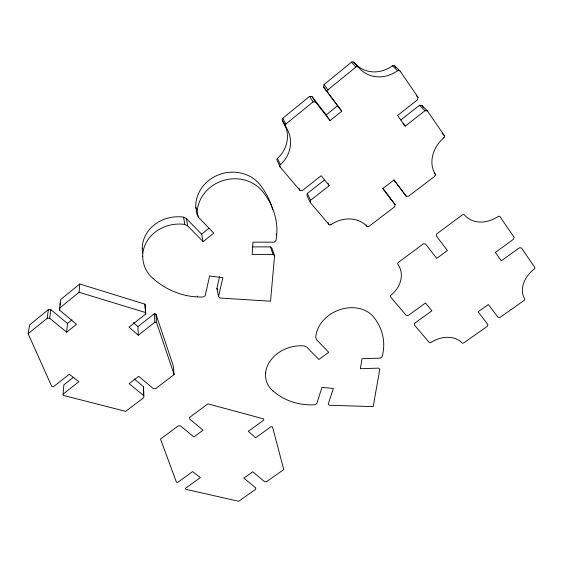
<?xml version="1.0" encoding="UTF-8"?>
<svg xmlns="http://www.w3.org/2000/svg" width="563" height="563" viewBox="0 0 563 563"><rect width="100%" height="100%" fill="white"/><g stroke="black" fill="none" stroke-linecap="round" stroke-linejoin="round"><path stroke-width="0.84" d="M134.254 378.983L143.516 386.682L143.699 394.255M143.516 386.682L143.846 397.591L125.718 411.377L63.457 395.423L63.049 394.121L63.9 384.796L73.176 377.499M63.049 394.121L78.848 381.749L69.312 374.226L53.443 386.739L51.733 386.429L28.15 333.732L47.222 318.215L49.699 318.257L66.645 332.212L76.498 324.295L59.636 310.178L59.608 308.13L79.102 292.274L79.742 283.998L144.958 304.161L145.761 313.971L129.047 327.145L138.28 335.21L154.902 322.191L156.577 322.557L174.108 374.571L155.613 388.639L153.389 388.639L138.688 376.33L129.159 383.663L143.938 395.831M252.421 246.897L270.465 246.876L271.957 248.339L274.575 255.841L270.536 301.219L219.816 298.024L218.521 296.518L216.854 288.467L219.563 276.63M142.228 248.508A35.237 31.232 -4.7 0 1 183.58 217.135L184.763 224.419L187.634 225.869L203.116 241.633L213.778 233.131L198.394 217.191L197.163 214.404A36.236 32.985 -14.6 0 1 221.935 180.927A36.236 32.985 -14.6 0 1 262.78 191.793C273.843 205.312 279.318 223.328 275.926 240.64L274.139 242.153L252.977 242.16L252.104 254.427L273.062 254.363L274.575 255.841M66.645 332.212L67.476 323.479L72.001 319.833M59.608 308.13L60.572 299.643L79.742 283.998M59.636 310.178L59.924 307.623M60.213 305.076L60.501 302.521M49.699 318.257L50.825 309.643L48.39 309.594L29.628 324.9L28.15 333.732M47.222 318.215L48.39 309.594M324.26 180.139L307.299 193.475L306.962 195.685L310.269 202.504L328.926 224.454A1.696 1.485 -28.7 0 0 331.15 224.609A27.728 23.787 -28.4 0 1 366.851 226.235A1.682 1.443 -32.1 0 0 369.046 226.277L394.614 206.825L395.085 204.643L382.974 188.309M310.269 202.504L310.621 200.259L329.278 185.649L321.149 175.733L302.373 190.533L299.988 190.4L280.121 167.028L277.235 160.624A1.752 1.626 -29.6 0 1 277.468 158.344A29.698 28.199 -29.3 0 0 282.394 120.658A1.802 1.703 -40 0 1 282.774 118.265L309.544 96.421L312.022 96.618L315.653 102.065L330.024 120.616L341.748 111.2L323.641 87.138L324.035 84.591L351.516 62.155A1.9 1.724 -56.4 0 1 353.937 62.303A32.471 28.889 -59.4 0 0 392.46 65.801A1.9 1.675 -54.7 0 1 394.804 66.082L399.99 70.966L418.042 97.272L417.507 99.785L397.577 115.492L405.212 126.189L425.009 110.686L427.373 110.876L444.291 135.521A1.816 1.534 -45.5 0 1 443.806 137.829A29.698 24.673 -43.6 0 0 435.227 174.185A1.752 1.478 -41 0 1 434.65 176.374L408.449 196.304L406.19 196.184L393.931 180.012L382.699 188.647L395.085 204.643M327.511 92.423L327.912 89.834L355.95 67.025A1.935 1.752 -55.3 0 1 358.413 67.173A33.069 29.339 -58.4 0 0 397.612 70.678A1.928 1.696 -53.8 0 1 399.99 70.966M390.124 199.379L390.426 197.937M218.521 296.518L222.864 277.707L209.584 275.983L205.221 295.674L203.271 296.983C184.903 297.637 166.803 290.804 153.157 278.537M280.121 167.028A1.78 1.647 -29 0 1 280.36 164.72A30.24 28.586 -28.6 0 0 285.448 126.492A1.837 1.731 -38.8 0 1 285.842 124.071L313.134 101.861L315.653 102.065M330.024 120.616L326.188 114.922L337.68 105.654L323.641 87.138M203.116 241.633L201.645 234.166L208.845 228.409M138.28 335.21L137.928 326.603L154.283 313.746L155.93 314.112L173.214 365.676L174.108 374.571M400.793 119.982L419.541 105.253L421.87 105.436L427.373 110.876M79.102 292.274L145.43 312.521L145.761 313.971M183.58 217.135L186.402 218.564L201.645 234.166M272.935 390.835C284.357 401.039 299.798 405.705 314.963 404.762L316.751 403.643L321.98 387.386L333.373 388.477L328.243 404.016L329.264 405.226L373.17 406.648L379.807 369.314L378.596 368.139L360.397 368.709L362.016 358.673L380.363 358.138L382.024 356.858C386.035 343.346 382.882 328.398 373.98 317.504A32.197 25.947 -23 0 0 339.503 309.791A32.197 25.947 -23 0 0 315.737 337.511L316.603 339.735L328.722 352.297L318.89 359.483L306.68 347.047L304.309 345.949A31.634 25.173 -17.7 0 0 265.602 372.889M50.825 309.643L67.476 323.479M133.389 322.599L137.928 326.603M392.46 65.801L397.612 70.678M416.24 95.52L418.042 97.272M419.541 105.253L425.009 110.686M442.011 133.213L444.291 135.521M443.447 137.463L443.806 137.829M353.937 62.303L358.413 67.173M351.516 62.155L355.95 67.025M402.946 123.663L405.212 126.189M434.2 172.996L435.227 174.185M216.854 288.467L217.712 289.466M434.305 175.973L434.65 176.374M312.022 96.618L326.188 114.922M393.952 179.864L406.19 196.184M324.035 84.591L327.912 89.834M337.68 105.654L341.748 111.2M394.804 66.082L395.796 67.525M421.87 105.436L423.348 107.582M309.544 96.421L313.134 101.861M366.063 224.904L366.851 226.235M328.06 183.454L329.278 185.649M282.774 118.265L285.842 124.071M282.394 120.658L285.448 126.492M330.924 224.165L331.15 224.609M327.8 222.223L328.025 222.666M328.25 223.11L328.475 223.553M328.701 224.004L328.926 224.454M307.299 193.475L310.621 200.259M298.932 188.176L299.988 190.4M277.468 158.344L280.36 164.72M272.591 209.323C270.296 200.449 265.827 192.257 260.24 185.037A35.61 32.591 -14.4 0 0 220.07 174.256A35.61 32.591 -14.4 0 0 195.762 207.261L196.67 209.323M276.102 233.962L276.44 234.884M270.465 246.876L273.062 254.363M198.077 215.594L198.394 217.191M195.762 207.261L197.163 214.404M186.402 218.564L187.634 225.869M197.268 296.096L197.353 296.61M155.93 314.112L156.577 322.557M154.283 313.746L154.902 322.191M144.958 304.161L145.43 312.521M153.094 278.594A35.835 31.577 -5.1 0 1 142.77 256.256M142.671 256.249A35.849 31.591 -5.1 0 1 184.763 224.419M142.657 253.139A35.23 31.218 -4.7 0 1 142.319 248.508M272.879 390.884A31.627 25.159 -17.7 0 1 265.68 372.889M189.801 417.303L189.654 418.985L203.039 430.188L193.869 436.93L180.399 425.846L178.267 425.867L160.504 439.063L176.402 482.097L177.859 482.315L192.673 471.59L200.315 477.621L185.565 488.241L185.811 489.317L238.684 501.274L255.588 489.381L255.806 487.91L243.892 478.107L252.766 471.801L264.61 481.71L266.552 481.668L283.766 469.549L272.513 426.902L271.092 426.641L255.651 437.761L248.283 431.321L263.801 420.089L263.625 418.9L207.916 403.847L189.801 417.303M414.804 323.127L414.354 324.957L429.119 342.325A1.513 1.168 -28 0 0 431.033 342.403A24.849 18.861 -27.9 0 1 461.998 342.818A1.506 1.147 -29.7 0 0 463.905 342.797L487.354 326.294L487.896 324.506L478.086 311.839L488.36 304.541L498.072 317.342L500.028 317.384L523.991 300.515A1.555 1.168 -34.4 0 0 524.625 298.728A26.299 19.571 -36 0 1 534.132 269.114A1.605 1.21 -36.6 0 0 534.681 267.242L521.408 247.896L519.36 247.811L501.33 260.803L495.349 252.428L513.498 239.282L514.103 237.255L500.043 216.762A1.682 1.337 -39.2 0 0 498.002 216.6A28.622 23.048 -40.6 0 1 464.468 214.925A1.689 1.372 -38.2 0 0 462.357 214.876L436.832 233.835L436.318 235.911L447.402 250.521L436.698 258.389L425.508 243.934L423.355 243.849L398.421 262.358A1.626 1.344 -31.1 0 0 397.928 264.314A26.841 22.203 -28.3 0 1 390.989 295.174A1.583 1.288 -28.3 0 0 390.631 297.046L406.24 315.414L408.302 315.456L425.515 302.993L431.912 310.797L414.804 323.127"/></g></svg>
